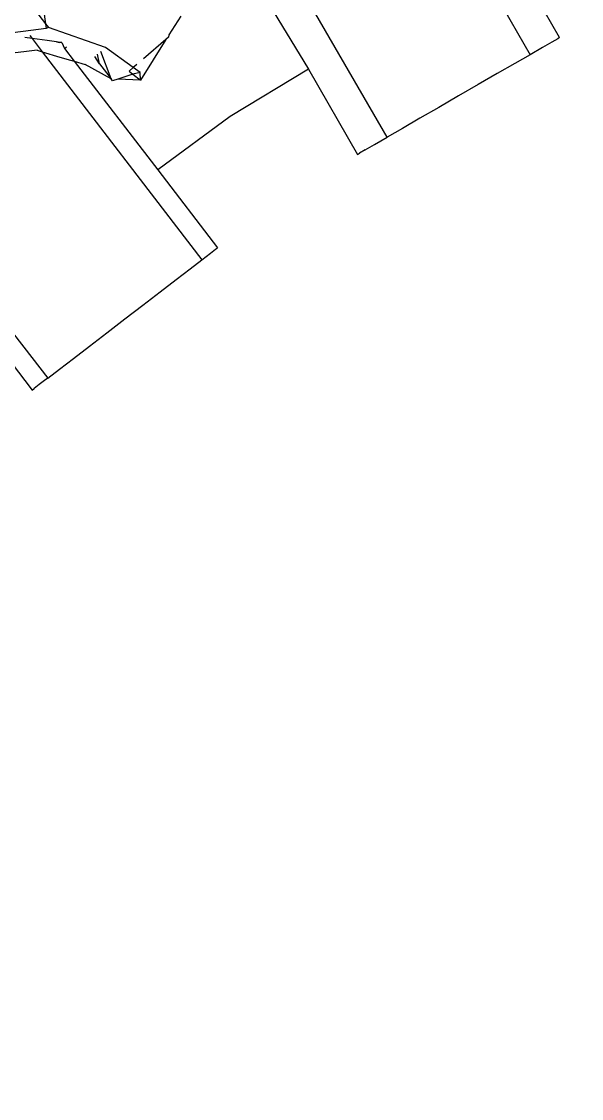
# Model space of a CAD drawing. Header units: inches. Extents: x 3324238 to 135265466, y -1036581 to 20094598.
# Drawn here: x 3354732.715 to 3354733.204, y -519085.055 to -519084.115 of the extents above; entities that cross this region are included whole.
import ezdxf

# ---------------------------------------------------------------- set-up
doc = ezdxf.new("R2010")
doc.units = ezdxf.units.IN
doc.header["$MEASUREMENT"] = 0
doc.layers.add('FURNITURE', color=32, linetype='Continuous', lineweight=13)

msp = doc.modelspace()

# ---------------------------------------------------------------- linework, layer by layer
for p, q in [((3354733.04568, -519083.94525, 0.00267), (3354733.15945, -519084.14352, 0.00267)), ((3354733.18532, -519084.12858, 0.00267), (3354733.1412, -519084.05219, 0.00267)), ((3354733.03458, -519084.21561, 0.00267), (3354732.94783, -519084.06542, 0.00267)), ((3354732.73019, -519084.07278, 0.00267), (3354732.73625, -519084.11666, 0.00267)), ((3354732.92766, -519084.09315, 0.00267), (3354732.96586, -519084.15627, 0.00267)), ((3354732.72065, -519084.09634, 0.00267), (3354732.73625, -519084.11666, 0.00267)), ((3354732.85435, -519084.10982, 0.00267), (3354732.84376, -519084.12628, 0.00267)), ((3354732.73679, -519084.12058, 0.00267), (3354732.67559, -519084.1285, 0.00267)), ((3354732.73625, -519084.11666, 0.00267), (3354732.73679, -519084.12058, 0.00267)), ((3354732.73625, -519084.11666, 0.00267), (3354732.73868, -519084.11983, 0.00267)), ((3354732.73868, -519084.11983, 0.00267), (3354732.73679, -519084.12058, 0.00267)), ((3354732.78848, -519084.13737, 0.00267), (3354732.73868, -519084.11983, 0.00267)), ((3354732.72434, -519084.12936, 0.00267), (3354732.71816, -519084.12851, 0.00267)), ((3354732.72236, -519084.12678, 0.00267), (3354732.72434, -519084.12936, 0.00267)), ((3354732.72434, -519084.12936, 0.00267), (3354732.73324, -519084.14097, 0.00267)), ((3354732.73763, -519084.1312, 0.00267), (3354732.72434, -519084.12936, 0.00267)), ((3354732.74581, -519084.13233, 0.00267), (3354732.73763, -519084.1312, 0.00267)), ((3354732.74857, -519084.13272, 0.00267), (3354732.74581, -519084.13233, 0.00267)), ((3354732.74581, -519084.13233, 0.00267), (3354732.74857, -519084.13272, 0.00267)), ((3354732.8413, -519084.13023, 0.00267), (3354732.81922, -519084.16569, 0.00267)), ((3354732.8413, -519084.13023, 0.00267), (3354732.82161, -519084.1472, 0.00267)), ((3354732.84363, -519084.12822, 0.00267), (3354732.8413, -519084.13023, 0.00267)), ((3354732.84376, -519084.12628, 0.00267), (3354732.84363, -519084.12822, 0.00267)), ((3354733.1786, -519084.13246, 0.00267), (3354733.17248, -519084.13599, 0.00267)), ((3354733.18362, -519084.12956, 0.00267), (3354733.1786, -519084.13246, 0.00267)), ((3354733.18532, -519084.12858, 0.00267), (3354733.18362, -519084.12956, 0.00267)), ((3354732.71731, -519084.14103, 0.00267), (3354732.70977, -519084.14195, 0.00267)), ((3354732.72871, -519084.13962, 0.00267), (3354732.71731, -519084.14103, 0.00267)), ((3354732.72871, -519084.13962, 0.00267), (3354732.73324, -519084.14097, 0.00267)), ((3354732.73324, -519084.14097, 0.00267), (3354732.87271, -519084.32268, 0.00267)), ((3354732.73324, -519084.14097, 0.00267), (3354732.74862, -519084.14553, 0.00267)), ((3354732.7505, -519084.13298, 0.00267), (3354732.74857, -519084.13272, 0.00267)), ((3354732.7505, -519084.13298, 0.00267), (3354732.75264, -519084.13801, 0.00267)), ((3354732.75264, -519084.13801, 0.00267), (3354732.75459, -519084.13662, 0.00267)), ((3354732.75264, -519084.13801, 0.00267), (3354732.76129, -519084.14929, 0.00267)), ((3354732.79337, -519084.16457, 0.00267), (3354732.78451, -519084.14068, 0.00267)), ((3354732.81276, -519084.15484, 0.00267), (3354732.78848, -519084.13737, 0.00267)), ((3354733.17044, -519084.13718, 0.00267), (3354733.15945, -519084.14352, 0.00267)), ((3354733.17248, -519084.13599, 0.00267), (3354733.17044, -519084.13718, 0.00267)), ((3354732.74862, -519084.14553, 0.00267), (3354732.75809, -519084.14834, 0.00267)), ((3354732.75809, -519084.14834, 0.00267), (3354732.76129, -519084.14929, 0.00267)), ((3354732.76129, -519084.14929, 0.00267), (3354732.83415, -519084.24421, 0.00267)), ((3354732.76129, -519084.14929, 0.00267), (3354732.7708, -519084.15211, 0.00267)), ((3354732.78335, -519084.15143, 0.00267), (3354732.77913, -519084.14517, 0.00267)), ((3354732.78335, -519084.15143, 0.00267), (3354732.78168, -519084.14304, 0.00267)), ((3354732.78335, -519084.15143, 0.00267), (3354732.79337, -519084.16457, 0.00267)), ((3354733.14607, -519084.15124, 0.00267), (3354733.13081, -519084.16005, 0.00267)), ((3354733.15945, -519084.14352, 0.00267), (3354733.14607, -519084.15124, 0.00267)), ((3354732.79337, -519084.16457, 0.00267), (3354732.7708, -519084.15211, 0.00267)), ((3354732.81242, -519084.1605, 0.00267), (3354732.7994, -519084.16483, 0.00267)), ((3354732.81276, -519084.15484, 0.00267), (3354732.80912, -519084.15797, 0.00267)), ((3354732.80912, -519084.15797, 0.00267), (3354732.81242, -519084.1605, 0.00267)), ((3354732.81874, -519084.15915, 0.00267), (3354732.81242, -519084.1605, 0.00267)), ((3354732.81242, -519084.1605, 0.00267), (3354732.81922, -519084.16569, 0.00267)), ((3354732.81589, -519084.15213, 0.00267), (3354732.81276, -519084.15484, 0.00267)), ((3354732.81874, -519084.15915, 0.00267), (3354732.81276, -519084.15484, 0.00267)), ((3354732.81922, -519084.16569, 0.00267), (3354732.81874, -519084.15915, 0.00267)), ((3354732.96586, -519084.15627, 0.00267), (3354732.89741, -519084.19745, 0.00267)), ((3354732.96586, -519084.15627, 0.00267), (3354733.00871, -519084.23055, 0.00267)), ((3354733.13081, -519084.16005, 0.00267), (3354733.11424, -519084.16962, 0.00267)), ((3354732.79464, -519084.16623, 0.00267), (3354732.79337, -519084.16457, 0.00267)), ((3354732.7994, -519084.16483, 0.00267), (3354732.79464, -519084.16623, 0.00267)), ((3354732.81922, -519084.16569, 0.00267), (3354732.7994, -519084.16483, 0.00267)), ((3354733.11424, -519084.16962, 0.00267), (3354733.09701, -519084.17956, 0.00267)), ((3354733.09701, -519084.17956, 0.00267), (3354733.07979, -519084.18951, 0.00267)), ((3354732.89741, -519084.19745, 0.00267), (3354732.83415, -519084.24421, 0.00267)), ((3354733.07979, -519084.18951, 0.00267), (3354733.06322, -519084.19907, 0.00267)), ((3354733.04796, -519084.20789, 0.00267), (3354733.03458, -519084.21561, 0.00267)), ((3354733.06322, -519084.19907, 0.00267), (3354733.04796, -519084.20789, 0.00267)), ((3354733.02359, -519084.22195, 0.00267), (3354733.03458, -519084.21561, 0.00267)), ((3354733.01543, -519084.22666, 0.00267), (3354733.01041, -519084.22957, 0.00267)), ((3354733.01543, -519084.22666, 0.00267), (3354733.02359, -519084.22195, 0.00267)), ((3354733.00871, -519084.23055, 0.00267), (3354733.01041, -519084.22957, 0.00267)), ((3354732.83415, -519084.24421, 0.00267), (3354732.88634, -519084.31222, 0.00267)), ((3354732.64312, -519084.30376, 0.00267), (3354732.73819, -519084.4259, 0.00267)), ((3354732.87271, -519084.32268, 0.00267), (3354732.88019, -519084.31694, 0.00267)), ((3354732.88019, -519084.31694, 0.00267), (3354732.88479, -519084.31341, 0.00267)), ((3354732.88479, -519084.31341, 0.00267), (3354732.88634, -519084.31222, 0.00267)), ((3354732.86265, -519084.3304, 0.00267), (3354732.87271, -519084.32268, 0.00267)), ((3354732.85039, -519084.3398, 0.00267), (3354732.86265, -519084.3304, 0.00267)), ((3354732.83641, -519084.35053, 0.00267), (3354732.85039, -519084.3398, 0.00267)), ((3354732.82123, -519084.36218, 0.00267), (3354732.83641, -519084.35053, 0.00267)), ((3354732.67081, -519084.36628, 0.00267), (3354732.72456, -519084.43636, 0.00267)), ((3354732.80545, -519084.37429, 0.00267), (3354732.82123, -519084.36218, 0.00267)), ((3354732.78967, -519084.3864, 0.00267), (3354732.80545, -519084.37429, 0.00267)), ((3354732.77449, -519084.39804, 0.00267), (3354732.78967, -519084.3864, 0.00267)), ((3354732.76051, -519084.40877, 0.00267), (3354732.77449, -519084.39804, 0.00267)), ((3354732.74825, -519084.41818, 0.00267), (3354732.76051, -519084.40877, 0.00267)), ((3354732.73819, -519084.4259, 0.00267), (3354732.74825, -519084.41818, 0.00267)), ((3354732.73072, -519084.43163, 0.00267), (3354732.72611, -519084.43516, 0.00267)), ((3354732.73536, -519084.42807, 0.00267), (3354732.73072, -519084.43163, 0.00267)), ((3354732.73819, -519084.4259, 0.00267), (3354732.73536, -519084.42807, 0.00267)), ((3354732.72456, -519084.43636, 0.00267), (3354732.72611, -519084.43516, 0.00267))]:
    msp.add_line(p, q)
at = {"layer": 'FURNITURE', "lineweight": 30}
msp.add_arc((3354732.75313, -519086.61744, 0.00267), 12.0161, 2.966283, 177.033717, dxfattribs=at)

doc.saveas('drawing.dxf')
